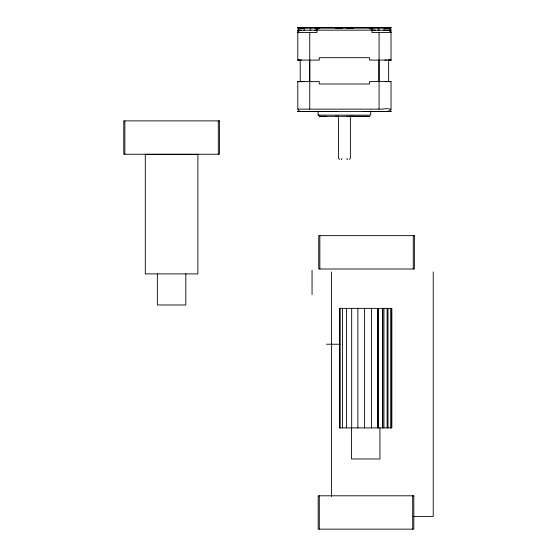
<?xml version="1.0" encoding="UTF-8"?>
<svg xmlns="http://www.w3.org/2000/svg" width="557" height="557" viewBox="0 0 557 557"><rect width="100%" height="100%" fill="white"/><g stroke="black" fill="none" stroke-linecap="round" stroke-linejoin="round"><path stroke-width="0.84" d="M316.536 27.864L319.6 27.857L316.661 30.162L316.919 32.55L299.394 32.557C295.809 33.587 299.784 29.41 301.469 30.162M387.533 111.588L391.035 111.532L386.669 111.532C396.236 109.673 387.707 107.856 382.179 109.137L299.394 109.144C295.878 108.149 299.75 112.34 301.469 111.588L300.188 111.581M342.026 158.898L341.545 159.379L341.545 158.898M349.197 159.379L350.395 158.181L350.395 115.877M301.469 27.857L300.188 27.857L297.807 30.21L297.793 60.142L300.515 60.142M300.188 27.864L297.807 30.169L391.021 30.169L391.035 60.142L388.647 60.142M297.807 32.605L298.204 32.605M374.012 27.864L369.235 27.857L372.167 30.162L371.909 32.55L391.035 32.557L388.647 30.169L384.01 30.162M390.937 32.605L390.631 32.605M386.669 27.913L388.647 27.906L391.021 30.21L388.647 27.864L387.916 27.857M298.204 109.193L297.793 109.193L297.793 81.607L299.394 81.607M300.515 81.607L297.793 81.607L303.927 81.607M390.631 109.193L391.035 109.193L391.035 81.607L384.901 81.607M391.035 81.656L386.669 81.607M319.314 27.913L314.823 27.906M372.167 30.162L371.616 30.162L375.697 30.169M303.892 27.857L304.825 27.913M310.945 27.857L309.894 27.857M341.037 27.885L335.453 27.885L337.688 27.878M338.642 27.885L339.241 27.878M339.798 27.885L340.278 27.878M352.184 27.885L351.147 27.885L353.382 27.885L349.907 27.878M377.89 27.906L378.934 27.857M384.936 27.906L384.01 27.857M384.936 30.169L383.265 30.169M303.892 111.532L304.825 111.532L297.793 111.581L299.394 111.532M318.117 111.56L321.64 111.553M318.117 110.961L318.117 115.146L370.711 115.146L370.711 110.961M316.606 30.169L317.218 30.162L314.601 30.169M299.394 27.857L297.793 27.906L302.472 27.913M304.254 27.857L300.188 27.906M310.465 27.913L310.945 27.906M341.928 27.885L341.545 27.885L342.729 27.885M346.9 27.885L347.283 27.885L346.106 27.885M349.594 27.885L350.395 27.885L347.798 27.878M372.292 27.906L369.521 27.913M378.37 27.857L377.89 27.857M304.254 30.162L303.774 30.169L304.825 30.169M310.465 30.169L310.945 30.169L309.894 30.162M299.394 60.086L297.793 60.093L319.314 60.086L319.314 57.691L369.521 57.698L369.521 60.086L386.356 60.086M301.469 60.086L300.188 60.093L300.272 81.656M310.465 111.588L310.945 111.532L309.894 111.532M371.046 111.567L375.738 111.56L370.294 111.546M384.581 111.588L385.061 111.532L384.01 111.581M336.651 116.336L335.453 116.343L338.078 116.343M352.177 116.343L353.382 116.343L346.739 116.336M297.703 27.857L391.132 27.857M297.703 27.906L391.132 27.906M388.563 27.913L391.035 27.857L384.01 27.906M379.679 30.162L377.89 30.169L378.934 30.169M387.916 60.093L391.035 60.142M386.356 81.601L369.521 81.601L369.521 83.996L319.314 83.996L319.314 81.601L297.793 81.656M337.612 111.539L297.703 111.588L391.132 111.532L370.419 111.595M350.91 116.322L369.521 116.343L319.314 116.343L326.667 116.35M326.513 344.226L339.993 344.226M339.422 427.901L391.787 427.901L391.787 308.362L339.568 308.362L339.568 427.901M413.231 516.402L433.228 516.402L433.228 271.907M378.37 27.913L378.934 27.913M386.356 27.85L387.533 27.85M384.901 60.086L391.035 60.093M367.188 111.553L370.711 111.56M363.011 111.546L371.54 111.546M384.901 111.532L388.647 111.581M318.117 115.146L319.015 115.153M309.748 60.086L309.748 81.601M346.809 158.898L347.283 159.379L347.283 158.898M339.638 159.379L338.44 158.181L338.44 115.877M413.273 235.646L413.273 269.003M412.702 495.8L412.702 529.15M391.648 308.362L391.648 427.901M390.694 308.362L390.694 427.901M388.647 60.093L388.647 81.656M388.013 308.362L388.013 427.901M387.115 308.362L387.115 427.901M383.919 308.362L383.919 427.901M382.784 308.362L382.784 427.901M382.506 308.362L382.506 427.901M379.944 427.901L379.944 458.982L351.495 458.982L351.495 427.901M379.08 32.55L379.08 109.137M378.927 60.086L378.927 81.601M378.3 308.362L378.3 427.901M377.834 308.362L377.834 427.901M377.521 308.362L377.521 427.901M371.415 308.362L371.415 427.901M364.605 308.362L364.605 427.901M357.873 308.362L357.873 427.901M351.676 308.362L351.676 427.901M346.44 308.362L346.44 427.901M342.513 308.362L342.513 427.901M340.174 308.362L340.174 427.901M331.54 271.907L331.54 496.384M319.85 235.646L319.85 269.003M319.286 495.8L319.286 529.15M312.052 270.11L312.052 294.5M309.748 32.55L309.748 109.137M218.302 120.89L218.302 154.24M185.815 273.898L185.815 304.978L157.366 304.978L157.366 273.898M124.879 120.89L124.879 154.24M349.197 27.885L348.557 27.885L349.197 27.885M314.162 111.553L313.097 111.56L318.534 111.567L314.162 111.553M315.547 111.553L314.531 111.56L315.547 111.567M374.304 111.56L373.281 111.567L374.304 111.56M378.008 111.532L378.934 111.588L378.008 111.588M219.409 120.89L123.772 120.89L123.772 154.24L219.409 154.24L219.409 120.89M197.888 154.366L145.293 154.366L145.293 273.898L197.888 273.898L197.888 154.366M414.373 235.646L318.743 235.646L318.743 269.003L414.373 269.003L414.373 235.646M413.809 495.8L318.179 495.8L318.179 529.15L413.809 529.15L413.809 495.8"/></g></svg>
